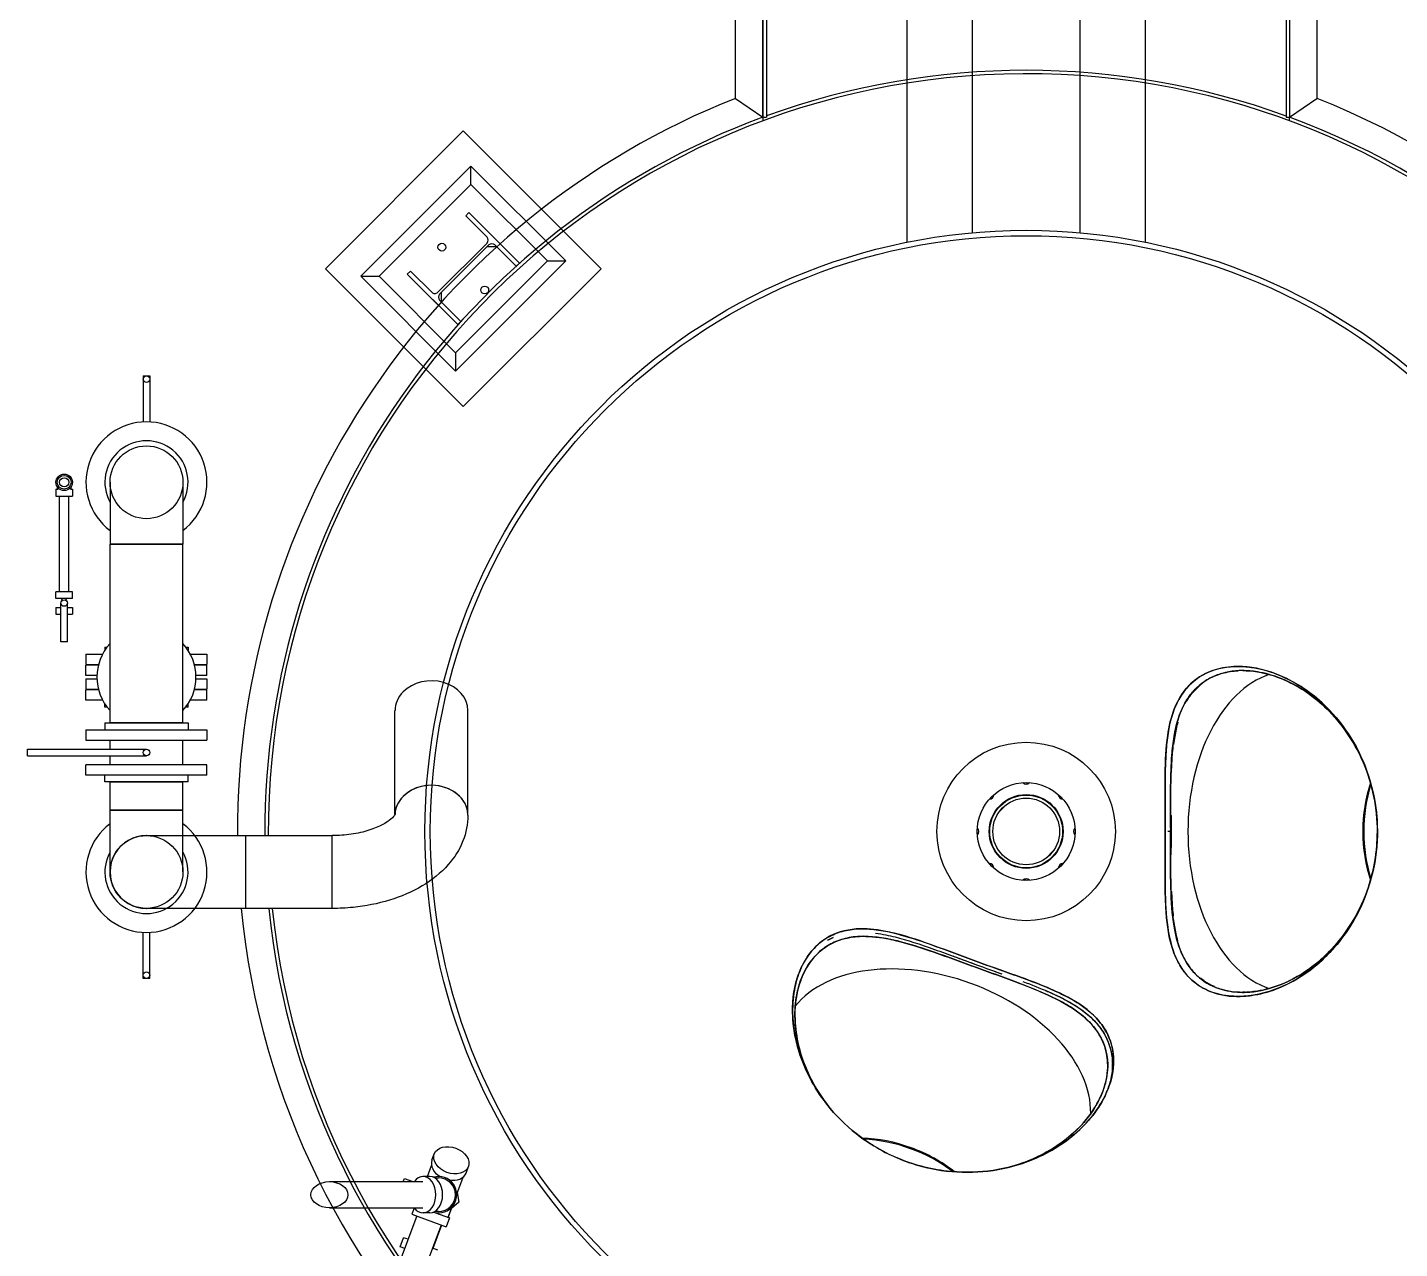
# Model space of a CAD drawing. Header units: metres. Extents: x 0 to 63075, y 0 to 44550.
# Drawn here: x 60052.5 to 60528.3, y 37417.7 to 37841.2 of the extents above; entities that cross this region are included whole.
import ezdxf

# ---------------------------------------------------------------- set-up
doc = ezdxf.new("R2010")
doc.units = ezdxf.units.M
doc.header["$LTSCALE"] = 75
for name, color, linetype in [('GSB', 7, 'Continuous'), ('ML6', 1, 'Continuous'), ('SL1', 8, 'Continuous')]:
    doc.layers.add(name, color=color, linetype=linetype)

# ---------------------------------------------------------------- blocks, each defined once
blk = doc.blocks.new('A$C6bae614f')
at = {"layer": 'SL1'}
for p, q in [((415698.3, 26646.1), (415698.3, 27784.4)), ((417041.4, 27784.4), (417041.3, 26646)), ((415761.8, 26602.4), (415761.8, 27720.9)), ((415761.8, 27712.9), (415761.8, 26602.4)), ((415769.8, 27720.9), (415769.8, 26602.4)), ((416969.8, 27720.8), (416969.8, 26602.3)), ((416977.9, 27720.9), (416977.8, 26602.4)), ((416977.8, 27712.8), (416977.8, 26602.4)), ((416644.8, 27061.4), (416644.8, 26313.7)), ((416094.8, 26313.7), (416094.8, 27036.8)), ((416244.8, 26914.9), (416244.8, 26335.6)), ((416494.8, 26335.6), (416494.8, 26914.9)), ((415698.3, 26646.1), (415761.8, 26602.4)), ((416977.8, 26602.4), (417041.3, 26646)), ((415761.8, 26602.4), (415761.8, 26593.9)), ((415761.8, 26602.4), (415769.8, 26602.4)), ((416969.8, 26602.3), (416977.8, 26602.4)), ((416977.8, 26593.8), (416977.8, 26602.4)), ((415070.1, 26570.8), (414751.9, 26252.6)), ((415388.3, 26252.6), (415070.1, 26570.8)), ((415087.8, 26489.7), (414833.2, 26235.1)), ((415087.8, 26447.2), (415087.8, 26489.7)), ((415307, 26270.5), (415087.8, 26489.7)), ((415087.8, 26447.2), (414875.6, 26235.1)), ((415264.5, 26270.5), (415087.8, 26447.2)), ((415075.6, 26375), (415082.8, 26382.2)), ((415075.6, 26375), (415082.8, 26382.2)), ((415124.8, 26325.8), (415075.6, 26375)), ((415124.8, 26325.8), (415075.6, 26375)), ((415082.8, 26382.2), (415199.5, 26265.5)), ((415082.8, 26382.2), (415154.9, 26310.1)), ((415011, 26198.1), (415124.8, 26311.9)), ((415011, 26198.1), (415124.8, 26311.9)), ((415129.2, 26307.5), (415015.4, 26193.7)), ((415129.2, 26307.5), (415015.4, 26193.7)), ((415125.5, 26303.8), (415019, 26197.4)), ((415125.5, 26303.8), (415146.7, 26303.8)), ((415192.3, 26258.3), (415143.1, 26307.5)), ((415147.3, 26303.3), (415143.1, 26307.5)), ((415146.7, 26303.8), (415147.3, 26303.3)), ((415052.4, 26058.3), (415264.5, 26270.5)), ((415052.4, 26015.9), (415307, 26270.5)), ((415264.5, 26270.5), (415307, 26270.5)), ((414751.9, 26252.6), (415070.1, 25934.4)), ((414833.2, 26235.1), (414875.6, 26235.1)), ((415052.4, 26015.9), (414833.2, 26235.1)), ((414875.6, 26235.1), (415052.4, 26058.3)), ((414940.7, 26240.1), (414947.9, 26247.3)), ((414940.7, 26240.1), (414947.9, 26247.3)), ((415057.4, 26123.4), (414940.7, 26240.1)), ((415012.8, 26168), (414940.7, 26240.1)), ((414947.9, 26247.3), (414997.1, 26198.1)), ((414947.9, 26247.3), (414997.1, 26198.1)), ((415070.1, 25934.4), (415388.3, 26252.6)), ((415199.5, 26265.5), (415192.3, 26258.3)), ((415015.4, 26179.8), (415064.6, 26130.6)), ((415015.4, 26179.8), (415019.6, 26175.6)), ((415019, 26197.4), (415019, 26176.1)), ((415019, 26176.1), (415019.6, 26175.6)), ((415064.6, 26130.6), (415057.4, 26123.4)), ((415052.4, 26058.3), (415052.4, 26015.9)), ((414331, 26005.2), (414346, 26005.2)), ((414331, 26005.2), (414331, 25898.8)), ((414346, 26005.2), (414346, 25898.8)), ((414254.4, 25759.3), (414254.4, 25616.3)), ((414422.6, 25759.3), (414422.6, 25616.3)), ((414129.4, 25743.4), (414134.2, 25743.4)), ((414129.4, 25743.4), (414129.4, 25727.5)), ((414129.4, 25727.5), (414167.5, 25727.5)), ((414132.6, 25748.8), (414132.6, 25743.4)), ((414137.8, 25506.5), (414137.8, 25727.5)), ((414159.2, 25506.5), (414159.2, 25727.5)), ((414162.8, 25743.4), (414167.5, 25743.4)), ((414164.4, 25743.4), (414164.4, 25748.8)), ((414167.5, 25743.4), (414167.5, 25727.5)), ((414254.3, 25203.5), (414254.4, 25616.3)), ((414422.6, 25616.3), (414254.3, 25616.3)), ((414254.3, 25616.3), (414422.6, 25616.3)), ((414422.6, 25616.3), (414254.3, 25616.3)), ((414254.3, 25616.3), (414254.3, 25616.3)), ((414254.4, 25616.3), (414422.6, 25616.3)), ((414254.4, 25616.3), (414254.4, 25616.3)), ((414254.4, 25616.3), (414422.6, 25616.3)), ((414422.6, 25616.3), (414422.6, 25616.3)), ((414422.6, 25203.4), (414422.6, 25616.3)), ((414422.6, 25616.3), (414422.6, 25616.3)), ((414167.5, 25506.5), (414129.4, 25506.5)), ((414129.4, 25490.7), (414129.4, 25506.5)), ((414167.5, 25490.7), (414167.5, 25506.5)), ((414254.3, 25530.3), (414254.3, 25530.3)), ((414254.3, 25530.3), (414254.3, 25530.3)), ((414254.3, 25530.3), (414254.3, 25530.3)), ((414254.3, 25530.3), (414254.3, 25530.3)), ((414422.6, 25530.3), (414422.6, 25530.3)), ((414422.6, 25530.3), (414422.6, 25530.3)), ((414422.6, 25530.3), (414422.6, 25530.3)), ((414422.6, 25530.3), (414422.6, 25530.3)), ((414167.5, 25490.7), (414129.4, 25490.7)), ((414141, 25390.5), (414141, 25480.5)), ((414144.6, 25486.9), (414142.3, 25490.7)), ((414152.4, 25486.9), (414154.7, 25490.7)), ((414156, 25390.5), (414156, 25480.5)), ((414129.4, 25470.4), (414141, 25470.4)), ((414129.4, 25470.4), (414129.4, 25454.5)), ((414129.4, 25454.5), (414141, 25454.5)), ((414156, 25470.4), (414167.5, 25470.4)), ((414156, 25454.5), (414167.5, 25454.5)), ((414167.5, 25470.4), (414167.5, 25454.5)), ((414156, 25390.5), (414141, 25390.5)), ((414242.4, 25378.5), (414247.5, 25378.5)), ((414242.4, 25378.5), (414242.4, 25371.3)), ((414429.4, 25378.5), (414434.5, 25378.5)), ((414434.5, 25378.5), (414434.5, 25371.3)), ((414198.8, 25362.7), (414237.4, 25362.7)), ((414198.8, 25362.7), (414198.8, 25338.8)), ((414439.5, 25362.7), (414478.2, 25362.7)), ((414478.2, 25362.7), (414478.2, 25338.8)), ((414198.8, 25338.8), (414228.1, 25338.8)), ((414227.6, 25337.2), (414198.8, 25337.2)), ((414198.8, 25313.4), (414198.8, 25337.2)), ((414448.9, 25338.8), (414478.2, 25338.8)), ((414478.2, 25337.2), (414449.3, 25337.2)), ((414478.2, 25313.4), (414478.2, 25337.2)), ((416864.1, 25333.9), (416859, 25333.9)), ((416861.5, 25333.9), (416861.1, 25333.9)), ((416866, 25333.9), (416866.3, 25333.9)), ((416869.8, 25324.4), (416869.8, 25324.4)), ((416873.3, 25324.3), (416871.1, 25324.3)), ((414224.3, 25313.4), (414198.8, 25313.4)), ((414198.8, 25305.2), (414224.3, 25305.2)), ((414198.8, 25305.2), (414198.8, 25281.4)), ((414478.2, 25313.4), (414452.7, 25313.4)), ((414452.7, 25305.2), (414478.2, 25305.2)), ((414478.2, 25305.2), (414478.2, 25281.3)), ((414198.8, 25281.4), (414227.6, 25281.4)), ((414228.1, 25279.8), (414198.8, 25279.8)), ((414198.8, 25255.9), (414198.8, 25279.8)), ((414237.4, 25255.9), (414198.8, 25255.9)), ((414478.2, 25255.9), (414439.5, 25255.9)), ((414478.2, 25279.7), (414448.9, 25279.7)), ((414449.3, 25281.3), (414478.2, 25281.3)), ((414478.2, 25255.9), (414478.2, 25279.7)), ((414242.4, 25240.1), (414242.4, 25247.3)), ((414247.5, 25240.1), (414242.4, 25240.1)), ((414434.5, 25240.1), (414429.4, 25240.1)), ((414434.5, 25240.1), (414434.5, 25247.3)), ((414912.3, 24992), (414912.3, 25231.9)), ((415080.6, 24990.6), (415080.6, 25231.9)), ((414242.4, 25203.4), (414434.5, 25203.4)), ((414242.4, 25203.4), (414242.4, 25187.6)), ((414422.6, 25203.4), (414254.3, 25203.5)), ((414254.3, 25203.4), (414254.3, 25203.5)), ((414254.3, 25203.4), (414422.6, 25203.4)), ((414422.6, 25203.4), (414422.6, 25203.4)), ((414434.5, 25203.4), (414434.5, 25187.6)), ((414198.8, 25187.6), (414478.2, 25187.6)), ((414198.8, 25187.6), (414198.8, 25163.8)), ((414198.8, 25163.8), (414478.2, 25163.8)), ((414254.3, 25142.9), (414254.3, 25163.8)), ((414422.6, 25107.1), (414422.6, 25163.8)), ((414478.2, 25187.6), (414478.2, 25163.8)), ((414063.6, 25127.9), (414063.6, 25142.9)), ((414063.6, 25142.9), (414338.5, 25142.9)), ((414063.6, 25127.9), (414338.5, 25127.9)), ((414254.3, 25107.1), (414254.3, 25127.9)), ((414478.2, 25107.1), (414198.8, 25107.1)), ((414198.8, 25083.2), (414198.8, 25107.1)), ((414478.2, 25083.2), (414478.2, 25107.1)), ((414478.2, 25083.2), (414198.8, 25083.2)), ((414242.4, 25067.4), (414242.4, 25083.2)), ((414434.5, 25067.4), (414242.4, 25067.4)), ((414254.3, 25002.3), (414254.3, 25067.4)), ((414422.6, 25067.4), (414254.3, 25067.4)), ((414254.3, 25067.4), (414422.6, 25067.4)), ((414254.3, 25067.4), (414254.3, 25067.4)), ((414422.6, 25002.3), (414422.6, 25067.4)), ((414422.6, 25067.4), (414422.6, 25067.4)), ((414434.5, 25067.4), (414434.5, 25083.2)), ((416371, 25062.5), (416374.2, 25065.8)), ((416340.9, 25031.9), (416342.8, 25033.9)), ((414254.3, 25002.3), (414254.3, 25002.3)), ((414422.6, 25002.3), (414254.3, 25002.3)), ((414254.3, 24859.3), (414254.3, 25002.3)), ((414254.3, 25002.3), (414422.6, 25002.3)), ((414422.6, 25002.3), (414254.3, 25002.3)), ((414254.3, 25002.3), (414422.6, 25002.3)), ((414254.3, 25002.3), (414422.6, 25002.3)), ((414254.3, 25002.3), (414254.3, 25002.3)), ((414422.6, 25002.3), (414422.6, 25002.3)), ((414422.6, 24859.3), (414422.6, 25002.3)), ((414422.6, 25002.3), (414422.6, 25002.3)), ((416306.7, 24997.2), (416324.4, 25015.2)), ((416288.4, 24978.5), (416290.2, 24980.4)), ((414338.5, 24943.4), (414767.5, 24943.4)), ((414567.5, 24943.4), (414567.5, 24775.1)), ((414767.5, 24775.1), (414767.5, 24943.4)), ((416256.9, 24946.6), (416259.6, 24949.3)), ((416482.6, 24959.2), (416479.9, 24956.4)), ((416703.1, 24952.8), (416697, 24952.8)), ((416703.1, 24952.8), (416703.1, 24956.2)), ((416703.1, 24952.8), (416703.1, 24949.4)), ((417180.9, 24952.8), (417180.7, 24952.8)), ((416432.8, 24908.6), (416415.1, 24890.6)), ((416451.2, 24927.2), (416449.3, 24925.3)), ((416398.6, 24873.8), (416396.7, 24871.9)), ((416368.5, 24843.2), (416365.3, 24840)), ((414767.5, 24775.1), (414338.5, 24775.1)), ((414331, 24613.4), (414331, 24719.8)), ((414346, 24613.4), (414346, 24719.8)), ((415911.8, 24701.8), (415911.4, 24701.6)), ((416244.7, 24648.9), (416244.7, 24648.8)), ((414346, 24613.4), (414331, 24613.4)), ((415849.2, 24608.8), (415847.1, 24603)), ((416865.1, 24571.9), (416859.1, 24571.9)), ((416875.8, 24581.4), (416869.8, 24581.4)), ((416873.3, 24581.4), (416871.1, 24581.4)), ((416494.7, 24543.1), (416494.7, 24543.1)), ((416547.3, 24354.7), (416547.3, 24354.7)), ((416560.5, 24362.8), (416560.5, 24362.8)), ((414997.6, 24193.4), (415003.1, 24208.1)), ((414987.1, 24155.9), (414996.7, 24181.6)), ((415076.4, 24164), (415081.9, 24178.8)), ((414760.9, 24144.1), (414977, 24144.1)), ((414931.3, 24144.1), (414934, 24151.3)), ((414934, 24151.3), (414953.3, 24144.1)), ((414992.7, 24155.9), (414977, 24155.9)), ((415004.1, 24152.8), (415012.9, 24152.8)), ((415054.9, 24115.4), (415069.5, 24154.5)), ((415056.2, 24118.8), (415060, 24096.4)), ((414760.9, 24083.7), (414977, 24083.7)), ((414956.7, 24083.2), (414951.4, 24069)), ((415043.8, 24085.3), (415035, 24061.7)), ((415035.3, 24061.8), (415042.7, 24082)), ((415060, 24096.4), (415042.5, 24081.9)), ((414962.5, 24064.9), (414919.6, 23949.6)), ((414951.4, 24069), (415030.2, 24039.7)), ((414951.8, 24068.9), (414951.7, 24068.6)), ((414951.7, 24068.6), (414962.5, 24064.7)), ((414992.7, 24071.9), (414977, 24071.9)), ((415012.9, 24075), (415004, 24075)), ((415006, 24072.4), (415037.9, 24060.6)), ((415037.9, 24060.6), (415030.2, 24039.7)), ((415038.3, 24060.7), (415030.7, 24039.8)), ((415035.1, 24061.9), (415038.3, 24060.7)), ((415019.1, 24043.9), (414976.2, 23928.6)), ((415019.5, 24043.7), (414999.9, 23989.9)), ((415030.3, 24040), (415030.7, 24039.8)), ((414924.4, 23993.8), (414932, 24014.6)), ((414934.7, 23990), (414924.4, 23993.8)), ((414942.4, 24010.9), (414932, 24014.6)), ((415011, 23985.9), (414999.1, 23990.2))]:
    blk.add_line(p, q, dxfattribs=at)
for centre, radius in [((416369.8, 24952.9), 1388.4), ((416369.8, 24952.9), 1376), ((415020.6, 26302.3), 9), ((415119.6, 26203.3), 9), ((414338.5, 25997.7), 7.5), ((414338.5, 25759.3), 84.1), ((414338.5, 25759.3), 84.1), ((414148.5, 25759.3), 19), ((414148.5, 25759.3), 15.9), ((414148.5, 25759.3), 10.7), ((414148.5, 25480.5), 7.5), ((416369.8, 24952.9), 206.1), ((414338.5, 25135.4), 7.5), ((416369.8, 24952.9), 113), ((416369.8, 24952.9), 85.3), ((416369.8, 24952.9), 84.1), ((416369.8, 24952.9), 77), ((414338.5, 24859.3), 84.1), ((414338.5, 24859.3), 84.1), ((414338.5, 24620.9), 7.5)]:
    blk.add_circle(centre, radius, dxfattribs=at)
for centre, radius, start, end in [((416369.8, 24952.9), 1758, 70.0422, 109.954), ((416369.8, 24952.9), 1750, 185.8289, 180.3095), ((416369.8, 24952.9), 1821.5, 111.6314, 180.2973), ((416369.8, 24952.9), 1821.5, 185.5993, 68.3648), ((416369.8, 24952.9), 1758, 110.2305, 180.3081), ((416369.8, 24952.9), 1758, 185.8023, 69.7657), ((415117.9, 26318.8), 9.8, 314.9982, 44.9982), ((415117.9, 26318.8), 9.8, 314.9981, 44.9981), ((415136.1, 26300.6), 9.8, 44.9982, 134.9982), ((415136.1, 26300.6), 9.8, 44.9981, 134.9981), ((415004, 26205), 9.8, 224.9982, 314.9982), ((415004, 26205), 9.8, 224.9981, 314.9981), ((415022.3, 26186.8), 9.8, 134.9982, 224.9982), ((415022.3, 26186.8), 9.8, 134.9981, 224.9981), ((414338.5, 25759.3), 139.7, 307.031, 232.9653), ((414338.5, 25759.3), 96, 331.1725, 208.8238), ((414338.5, 25309.3), 114.3, 137.3993, 222.5969), ((414338.5, 25309.3), 114.3, 317.3993, 42.5969), ((416865.9, 25135.5), 198.3, 91.7807, 92.9759), ((416845.3, 25199.8), 117, 129.1358, 130.5179), ((416840.9, 25212.3), 104.7, 130.8336, 131.6088), ((416369.8, 25073.5), 11.1, 225.5055, 314.4908), ((416284.4, 25038.2), 11.1, 270.5055, 359.4908), ((416455.1, 25038.2), 11.1, 180.5055, 269.4908), ((414338.5, 24859.3), 139.7, 127.031, 52.9653), ((414338.5, 24859.3), 84.1, 89.9981, 269.9981), ((414338.5, 24859.3), 84.1, 89.5564, 270.4398), ((416249.1, 24952.9), 11.1, 315.5055, 44.4907), ((416490.4, 24952.9), 11.1, 135.5055, 224.4908), ((414338.5, 24859.3), 96, 151.1725, 28.8238), ((416284.4, 24867.6), 11.1, 0.5055, 89.4908), ((416455.1, 24867.6), 11.1, 90.5055, 179.4908), ((416369.8, 24832.2), 11.1, 45.5055, 134.4908), ((415975.3, 24589.5), 129, 113.4312, 119.5111), ((416865.9, 24762.8), 191, 267.7882, 268.6339), ((416870.9, 24768.8), 187.5, 266.3702, 270.6681), ((415012.9, 24113.9), 42, 253.6386, 106.3576), ((415012.9, 24113.9), 38.9, 269.9981, 89.9981)]:
    blk.add_arc(centre, radius, start, end, dxfattribs=at)
for centre, major_axis, ratio, start_param, end_param in [((416982.1, 24952.8), (0, 371.5), 0.642788, 0.217034, 1.570796), ((414996.5, 25231.9), (-84.1, 0), 0.819152, 3.141593, 5.604734), ((414996.5, 25231.9), (-84.1, 0), 0.819152, 5.604734, 6.283185), ((414996.5, 24990.6), (-84.1, 0), 0.819152, 3.141593, 5.604734), ((417306.6, 24952.8), (0, 244.5), 0.642788, 1.109387, 2.032261), ((417304.5, 24952.8), (0, -244.9), 0.642788, 4.233922, 4.712389), ((414996.5, 24990.6), (84.1, 0), 0.819152, 0, 3.120753), ((414996.5, 24990.6), (-84.1, 0), 0.819152, 5.604734, 6.262345), ((416941.9, 24952.8), (0, -371.5), 0.642788, 4.613525, 4.703418), ((416941.9, 24952.8), (0, 371.5), 0.642788, 1.570919, 1.669661), ((416982.1, 24952.8), (0, -371.5), 0.642788, 4.712389, 6.066213), ((417304.5, 24952.8), (0, -244.9), 0.642788, 4.712389, 5.190911), ((416941.9, 24952.8), (0, 371.5), 0.642788, 1.67084, 1.671406), ((416160.3, 24377.5), (-349.1, 127.1), 0.642788, 4.712389, 6.068473), ((416160.3, 24377.5), (349.1, -127.1), 0.642788, 0.214712, 1.570796), ((416050, 24074.5), (-230.1, 83.8), 0.642788, 4.712389, 5.193048), ((416049.3, 24072.5), (229.8, -83.6), 0.642788, 1.107231, 2.034281), ((416050, 24074.5), (-230.1, 83.8), 0.642788, 4.231649, 4.712389), ((415037, 24178.7), (-39.4, 14.7), 0.707107, 0, 1.299523), ((414977, 24113.9), (0, 42), 0.707107, 2.371035, 7.053743), ((414992.7, 24113.9), (0, 42), 0.707107, 3.141593, 6.283185), ((415037, 24178.7), (39.4, -14.7), 0.707107, 4.983662, 6.283185)]:
    blk.add_ellipse(centre, major_axis=major_axis, ratio=ratio, start_param=start_param, end_param=end_param, dxfattribs=at)
for centre, major_axis in [((415042.5, 24193.4), (39.4, -14.7)), ((414760.9, 24113.9), (42.7, 0))]:
    blk.add_ellipse(centre, major_axis=major_axis, ratio=0.707107, dxfattribs=at)
for points, knots in [([(416859, 25333.9), (416885.8, 25334.3), (416917.2, 25328.4), (416948, 25316.4), (416967.5, 25308.8), (416986.9, 25298.8), (417004.5, 25287.5), (417010.4, 25283.7), (417016.2, 25279.8), (417021.8, 25275.7), (417055.8, 25250.9), (417087.6, 25217.9), (417113.3, 25179), (417130.5, 25153.1), (417144.9, 25124.5), (417155.9, 25094.4), (417166.9, 25064.2), (417174.3, 25032.5), (417178, 25000.8), (417179.9, 24985), (417180.9, 24969.1), (417180.9, 24953.1), (417180.9, 24913.2), (417175, 24872.8), (417163.5, 24834.2), (417154.3, 24803.4), (417141.4, 24773.9), (417125.7, 24746.7), (417109.9, 24719.6), (417091.2, 24694.8), (417070.7, 24673.2), (417055.3, 24657.1), (417038.9, 24642.8), (417022.1, 24630.4), (416999.8, 24613.9), (416974.1, 24599.5), (416948, 24589.4), (416928.5, 24581.9), (416908.8, 24576.8), (416890.3, 24574.2), (416884.2, 24573.3), (416878.1, 24572.7), (416872.2, 24572.3), (416850.1, 24570.7), (416826.9, 24573), (416806.1, 24579.4), (416790.6, 24584.3), (416776.3, 24591.5), (416764.2, 24600.2), (416760.1, 24603.1), (416756.3, 24606.2), (416752.7, 24609.4), (416735.3, 24624.5), (416721.4, 24645.6), (416711.8, 24670.6), (416704.6, 24689.3), (416699.8, 24710.1), (416696.7, 24731.6), (416695.6, 24738.7), (416694.8, 24745.9), (416694.1, 24753.1), (416691.3, 24780.7), (416690.7, 24813.2), (416690.6, 24847.7), (416690.6, 24864.9), (416690.7, 24882.6), (416690.8, 24900.4), (416690.9, 24918.1), (416690.9, 24935.8), (416691, 24952.9), (416691.1, 24987.2), (416690.5, 25023.6), (416690.5, 25058.1), (416690.6, 25083.9), (416691, 25108.6), (416692.4, 25131), (416692.9, 25138.5), (416693.4, 25145.7), (416694, 25152.7), (416696.7, 25181.6), (416702.1, 25210.3), (416711.8, 25235.2), (416716.6, 25247.6), (416722.5, 25259.1), (416729.4, 25269.4), (416736.3, 25279.7), (416744.2, 25288.7), (416752.6, 25296.5), (416766.8, 25309.4), (416785.3, 25320), (416806.1, 25326.4), (416821.7, 25331.2), (416838.7, 25333.6), (416855.5, 25333.9), (416856.7, 25333.9), (416857.9, 25333.9), (416859, 25333.9)], [0, 0, 0, 0, 0.04813, 0.04813, 0.04813, 0.078563, 0.078563, 0.078563, 0.088708, 0.088708, 0.088708, 0.149715, 0.149715, 0.149715, 0.190386, 0.190386, 0.190386, 0.231057, 0.231057, 0.231057, 0.251393, 0.251393, 0.251393, 0.302231, 0.302231, 0.302231, 0.342901, 0.342901, 0.342901, 0.383572, 0.383572, 0.383572, 0.414075, 0.414075, 0.414075, 0.454652, 0.454652, 0.454652, 0.485085, 0.485085, 0.485085, 0.49523, 0.49523, 0.49523, 0.533533, 0.533533, 0.533533, 0.562261, 0.562261, 0.562261, 0.571837, 0.571837, 0.571837, 0.617682, 0.617682, 0.617682, 0.652067, 0.652067, 0.652067, 0.663528, 0.663528, 0.663528, 0.707458, 0.707458, 0.707458, 0.729423, 0.729423, 0.729423, 0.751388, 0.751388, 0.751388, 0.79532, 0.79532, 0.79532, 0.828268, 0.828268, 0.828268, 0.839251, 0.839251, 0.839251, 0.885098, 0.885098, 0.885098, 0.908022, 0.908022, 0.908022, 0.930945, 0.930945, 0.930945, 0.969248, 0.969248, 0.969248, 0.997976, 0.997976, 0.997976, 1, 1, 1, 1]), ([(416859, 25333.9), (416835.3, 25334.2), (416811.4, 25329.7), (416790.9, 25320.8), (416776.3, 25314.5), (416763.4, 25306), (416752.6, 25296.5), (416735.3, 25281.3), (416721.3, 25260.1), (416711.7, 25235.2), (416704.5, 25216.5), (416699.7, 25195.7), (416696.7, 25174.2), (416695.6, 25167.1), (416694.8, 25159.9), (416694.1, 25152.7), (416691.3, 25125.1), (416690.7, 25092.6), (416690.6, 25058.1), (416690.6, 25040.8), (416690.7, 25023.1), (416690.8, 25005.4), (416690.9, 24987.7), (416690.9, 24970), (416691, 24952.9), (416691.1, 24918.6), (416690.5, 24882.1), (416690.6, 24847.7), (416690.6, 24821.9), (416691.1, 24797.1), (416692.4, 24774.7), (416692.9, 24767.3), (416693.4, 24760.1), (416694.1, 24753.1), (416696.7, 24724.1), (416702.1, 24695.5), (416711.8, 24670.6), (416716.6, 24658.2), (416722.5, 24646.6), (416729.4, 24636.4), (416736.3, 24626.1), (416744.2, 24617.1), (416752.7, 24609.3), (416766.8, 24596.4), (416785.3, 24585.8), (416806.2, 24579.4), (416821.8, 24574.6), (416838.7, 24572.2), (416855.5, 24571.9), (416861.1, 24571.8), (416866.7, 24572), (416872.3, 24572.2), (416901.6, 24573.6), (416935.4, 24582.6), (416967.5, 24597.7), (416986.7, 24606.8), (417005.3, 24618.2), (417022.1, 24630.4), (417055.8, 24654.9), (417087.6, 24687.9), (417113.4, 24726.8), (417130.5, 24752.7), (417145, 24781.3), (417155.9, 24811.4), (417166.9, 24841.6), (417174.3, 24873.3), (417178, 24905), (417179.9, 24920.8), (417180.9, 24936.7), (417180.9, 24952.7), (417180.9, 24992.6), (417175, 25033.1), (417163.5, 25071.6), (417154.2, 25102.4), (417141.4, 25131.9), (417125.7, 25159.1), (417109.9, 25186.2), (417091.2, 25211), (417070.6, 25232.6), (417055.2, 25248.7), (417038.8, 25263), (417022.1, 25275.4), (416999.8, 25291.9), (416974, 25306.3), (416948, 25316.4), (416928.5, 25323.9), (416908.8, 25329), (416890.3, 25331.6), (416884.1, 25332.5), (416878.1, 25333.1), (416872.2, 25333.5), (416867.9, 25333.8), (416863.5, 25333.9), (416859, 25333.9)], [-2499.064893, -2499.064893, -2499.064893, -2499.064893, -2404.793792, -2404.793792, -2404.793792, -2337.639531, -2337.639531, -2337.639531, -2230.465877, -2230.465877, -2230.465877, -2150.085635, -2150.085635, -2150.085635, -2123.292222, -2123.292222, -2123.292222, -2020.596513, -2020.596513, -2020.596513, -1969.248658, -1969.248658, -1969.248658, -1917.900804, -1917.900804, -1917.900804, -1815.208159, -1815.208159, -1815.208159, -1738.188676, -1738.188676, -1738.188676, -1712.515515, -1712.515515, -1712.515515, -1605.344281, -1605.344281, -1605.344281, -1551.758664, -1551.758664, -1551.758664, -1498.173048, -1498.173048, -1498.173048, -1408.633381, -1408.633381, -1408.633381, -1341.47863, -1341.47863, -1341.47863, -1319.093714, -1319.093714, -1319.093714, -1200.524579, -1200.524579, -1200.524579, -1129.383099, -1129.383099, -1129.383099, -986.773392, -986.773392, -986.773392, -891.700254, -891.700254, -891.700254, -796.627116, -796.627116, -796.627116, -749.090547, -749.090547, -749.090547, -630.24748, -630.24748, -630.24748, -535.173026, -535.173026, -535.173026, -440.098572, -440.098572, -440.098572, -368.792731, -368.792731, -368.792731, -273.935379, -273.935379, -273.935379, -202.792365, -202.792365, -202.792365, -179.078028, -179.078028, -179.078028, -161.425362, -161.425362, -161.425362, -161.425362]), ([(416703.1, 24960.4), (416703.2, 24992.1), (416702.9, 25025.4), (416703.3, 25057), (416703.7, 25082.6), (416704.5, 25107.1), (416706.3, 25129.3), (416706.9, 25136.7), (416707.6, 25143.8), (416708.3, 25150.7), (416711.5, 25179.2), (416717.6, 25207.2), (416727.8, 25231.4), (416732.9, 25243.5), (416739, 25254.7), (416746.1, 25264.6), (416753.2, 25274.5), (416761.2, 25283.2), (416769.8, 25290.5), (416783.9, 25302.6), (416802, 25312.4), (416822.3, 25318.1), (416834.1, 25321.4), (416846.7, 25323.4), (416859.3, 25324.1)], [-2681.774328, -2681.774328, -2681.774328, -2681.774328, -2587.626366, -2587.626366, -2587.626366, -2511.377754, -2511.377754, -2511.377754, -2485.961551, -2485.961551, -2485.961551, -2380.49889, -2380.49889, -2380.49889, -2327.76756, -2327.76756, -2327.76756, -2275.03623, -2275.03623, -2275.03623, -2188.380043, -2188.380043, -2188.380043, -2137.775077, -2137.775077, -2137.775077, -2137.775077]), ([(417180.7, 24952.8), (417181.2, 25006.5), (417169.7, 25061.5), (417148.6, 25111.2), (417139.6, 25132.5), (417128.8, 25152.8), (417116.5, 25171.7), (417100.2, 25196.8), (417081.2, 25219.5), (417060.9, 25238.9), (417050.7, 25248.6), (417040.2, 25257.5), (417029.5, 25265.7), (417008.3, 25281.8), (416983.7, 25296), (416958.8, 25306), (416940.2, 25313.5), (416921.3, 25318.7), (416903.6, 25321.6), (416897.7, 25322.5), (416891.9, 25323.2), (416886.2, 25323.7), (416864.9, 25325.6), (416842.6, 25323.8), (416822.3, 25318), (416812.2, 25315.2), (416802.6, 25311.3), (416793.8, 25306.6), (416784.9, 25301.9), (416776.9, 25296.4), (416769.7, 25290.5), (416752.2, 25276.1), (416737.9, 25255.7), (416727.7, 25231.5), (416720.1, 25213.3), (416714.9, 25192.9), (416711.4, 25171.9), (416710.2, 25164.8), (416709.2, 25157.8), (416708.3, 25150.7), (416705, 25123.4), (416703.8, 25091.2), (416703.4, 25057), (416703.2, 25040), (416703.1, 25022.4), (416703.1, 25004.9), (416703.1, 24987.3), (416703.1, 24969.8), (416703.1, 24952.8), (416703.1, 24952.8), (416703.1, 24952.8), (416703.1, 24952.8)], [1551.69991, 1551.69991, 1551.69991, 1551.69991, 1712.369077, 1712.369077, 1712.369077, 1781.199663, 1781.199663, 1781.199663, 1872.973778, 1872.973778, 1872.973778, 1918.860835, 1918.860835, 1918.860835, 2010.292345, 2010.292345, 2010.292345, 2078.865977, 2078.865977, 2078.865977, 2101.723855, 2101.723855, 2101.723855, 2188.380043, 2188.380043, 2188.380043, 2231.708136, 2231.708136, 2231.708136, 2275.03623, 2275.03623, 2275.03623, 2380.49889, 2380.49889, 2380.49889, 2459.595886, 2459.595886, 2459.595886, 2485.961551, 2485.961551, 2485.961551, 2587.626366, 2587.626366, 2587.626366, 2638.458773, 2638.458773, 2638.458773, 2689.291181, 2689.291181, 2689.291181, 2689.317683, 2689.317683, 2689.317683, 2689.317683]), ([(416869.8, 25324.4), (416875.3, 25324.4), (416880.8, 25324.1), (416886.3, 25323.7), (416908.7, 25322.1), (416934, 25316.1), (416958.9, 25306), (416977.5, 25298.4), (416995.9, 25288.5), (417013, 25277.3), (417018.7, 25273.5), (417024.2, 25269.6), (417029.5, 25265.6), (417061.7, 25241.6), (417092, 25209.5), (417116.5, 25171.7), (417132.9, 25146.5), (417146.6, 25118.8), (417157.1, 25089.6), (417164.9, 25067.7), (417170.9, 25045), (417174.8, 25022), (417178.8, 24999.1), (417180.7, 24975.8), (417180.7, 24952.9), (417180.7, 24952.8), (417180.7, 24952.8), (417180.7, 24952.8)], [-2123.820376, -2123.820376, -2123.820376, -2123.820376, -2101.723855, -2101.723855, -2101.723855, -2010.292345, -2010.292345, -2010.292345, -1941.718712, -1941.718712, -1941.718712, -1918.860835, -1918.860835, -1918.860835, -1781.199663, -1781.199663, -1781.199663, -1689.425548, -1689.425548, -1689.425548, -1620.594962, -1620.594962, -1620.594962, -1551.764376, -1551.764376, -1551.764376, -1551.69991, -1551.69991, -1551.69991, -1551.69991]), ([(416740.5, 25254), (416742.8, 25257.7), (416745.1, 25261.3), (416747.6, 25264.8), (416754.7, 25274.7), (416762.8, 25283.3), (416771.4, 25290.6)], [2203.470164, 2203.470164, 2203.470164, 2203.470164, 2221.864921, 2221.864921, 2221.864921, 2274.618953, 2274.618953, 2274.618953, 2274.618953]), ([(416720.2, 25205.5), (416717.1, 25194.7), (416714.7, 25183.5), (416712.7, 25172), (416711.7, 25166), (416710.8, 25160), (416710.1, 25153.9)], [-2132.982686, -2132.982686, -2132.982686, -2132.982686, -2089.97984, -2089.97984, -2089.97984, -2067.367665, -2067.367665, -2067.367665, -2067.367665]), ([(416705.4, 25091.2), (416705.9, 25104.5), (416706.6, 25117.3), (416707.6, 25129.5), (416708.1, 25135.9), (416708.7, 25142.1), (416709.4, 25148.1)], [1996.494461, 1996.494461, 1996.494461, 1996.494461, 2038.167826, 2038.167826, 2038.167826, 2060.257, 2060.257, 2060.257, 2060.257]), ([(414912.6, 24992.6), (414912.6, 24992.6), (414912.5, 24992.2), (414912.1, 24991.5), (414911.1, 24989.8), (414908.3, 24985.9), (414902.6, 24981.1), (414897.9, 24977.1), (414891.3, 24972.6), (414883.1, 24968.3), (414874.5, 24963.8), (414864.1, 24959.4), (414852.3, 24955.7), (414839.9, 24951.8), (414825.9, 24948.6), (414811.2, 24946.5), (414797.1, 24944.5), (414782.3, 24943.4), (414767.5, 24943.4)], [4.907183, 4.907183, 4.907183, 4.907183, 5.026548, 5.026548, 5.026548, 5.30981, 5.30981, 5.30981, 5.540956, 5.540956, 5.540956, 5.781658, 5.781658, 5.781658, 6.037286, 6.037286, 6.037286, 6.283185, 6.283185, 6.283185, 6.283185]), ([(415080.6, 24990.6), (415080.6, 24970.1), (415076.5, 24949.7), (415069.2, 24931), (415061.2, 24910.6), (415049.4, 24892.3), (415035.5, 24876.4), (415018.2, 24856.6), (414997.6, 24840.4), (414975.1, 24827), (414951.8, 24813.2), (414926.3, 24802.3), (414899.5, 24794.1), (414872.6, 24786), (414844.4, 24780.5), (414815.6, 24777.6), (414799.7, 24775.9), (414783.6, 24775.1), (414767.5, 24775.1)], [4.712389, 4.712389, 4.712389, 4.712389, 4.933801, 4.933801, 4.933801, 5.176985, 5.176985, 5.176985, 5.480542, 5.480542, 5.480542, 5.794701, 5.794701, 5.794701, 6.10886, 6.10886, 6.10886, 6.283185, 6.283185, 6.283185, 6.283185]), ([(416704.3, 24899.1), (416704.3, 24917.2), (416704.3, 24935.3), (416704.4, 24952.9), (416704.4, 24965.1), (416704.4, 24977.6), (416704.3, 24990.2)], [1807.590349, 1807.590349, 1807.590349, 1807.590349, 1860.122839, 1860.122839, 1860.122839, 1896.697834, 1896.697834, 1896.697834, 1896.697834]), ([(416704.3, 24990), (416704.3, 24977.4), (416704.3, 24965), (416704.4, 24952.8), (416704.4, 24940.6), (416704.4, 24928.1), (416704.3, 24915.5)], [-1896.532595, -1896.532595, -1896.532595, -1896.532595, -1860.122839, -1860.122839, -1860.122839, -1823.547859, -1823.547859, -1823.547859, -1823.547859]), ([(416703.1, 24945.2), (416703.2, 24913.5), (416702.9, 24880.2), (416703.3, 24848.6), (416703.7, 24823), (416704.5, 24798.5), (416706.3, 24776.4), (416706.9, 24769), (416707.6, 24761.9), (416708.3, 24755), (416711.6, 24726.5), (416717.6, 24698.5), (416727.8, 24674.3), (416732.9, 24662.1), (416739, 24651), (416746.1, 24641.1), (416753.2, 24631.2), (416761.2, 24622.5), (416769.8, 24615.2), (416783.9, 24603.1), (416802, 24593.3), (416822.3, 24587.6), (416837.5, 24583.3), (416853.9, 24581.3), (416870.2, 24581.4), (416875.6, 24581.4), (416881, 24581.6), (416886.3, 24582), (416908.8, 24583.6), (416934, 24589.6), (416958.9, 24599.7), (416977.5, 24607.3), (416996, 24617.2), (417013, 24628.4), (417018.7, 24632.2), (417024.2, 24636.1), (417029.6, 24640.1), (417061.8, 24664.1), (417092.1, 24696.2), (417116.6, 24734), (417132.9, 24759.2), (417146.6, 24787), (417157.1, 24816.1), (417164.9, 24838), (417170.9, 24860.7), (417174.8, 24883.7), (417178.8, 24906.6), (417180.7, 24929.9), (417180.7, 24952.8)], [421.813017, 421.813017, 421.813017, 421.813017, 515.91688, 515.91688, 515.91688, 592.163327, 592.163327, 592.163327, 617.578809, 617.578809, 617.578809, 723.039358, 723.039358, 723.039358, 775.769633, 775.769633, 775.769633, 828.499908, 828.499908, 828.499908, 915.156704, 915.156704, 915.156704, 980.149302, 980.149302, 980.149302, 1001.813501, 1001.813501, 1001.813501, 1093.243139, 1093.243139, 1093.243139, 1161.815368, 1161.815368, 1161.815368, 1184.672777, 1184.672777, 1184.672777, 1322.332127, 1322.332127, 1322.332127, 1414.105027, 1414.105027, 1414.105027, 1482.934701, 1482.934701, 1482.934701, 1551.69991, 1551.69991, 1551.69991, 1551.69991]), ([(417177.5, 24900.8), (417172.8, 24864.3), (417163, 24828.2), (417148.7, 24794.5), (417139.6, 24773.2), (417128.8, 24752.9), (417116.6, 24734.1), (417100.2, 24708.9), (417081.3, 24686.2), (417060.9, 24666.8), (417050.7, 24657.1), (417040.2, 24648.2), (417029.6, 24640.1), (417008.3, 24623.9), (416983.8, 24609.7), (416958.9, 24599.7), (416940.2, 24592.2), (416921.4, 24587), (416903.6, 24584.1), (416897.7, 24583.2), (416891.9, 24582.5), (416886.3, 24582), (416864.9, 24580.1), (416842.6, 24581.9), (416822.3, 24587.7), (416812.2, 24590.5), (416802.6, 24594.4), (416793.8, 24599.1), (416785, 24603.8), (416777, 24609.3), (416769.8, 24615.2), (416752.3, 24629.6), (416737.9, 24650), (416727.8, 24674.2), (416720.2, 24692.4), (416714.9, 24712.8), (416711.4, 24733.8), (416710.2, 24740.8), (416709.2, 24747.9), (416708.4, 24755), (416705.1, 24782.3), (416703.9, 24814.5), (416703.4, 24848.6), (416703.2, 24865.7), (416703.1, 24883.3), (416703.1, 24900.8), (416703.1, 24918.4), (416703.1, 24935.9), (416703.1, 24952.8)], [-1500.064333, -1500.064333, -1500.064333, -1500.064333, -1391.161802, -1391.161802, -1391.161802, -1322.332127, -1322.332127, -1322.332127, -1230.559227, -1230.559227, -1230.559227, -1184.672777, -1184.672777, -1184.672777, -1093.243139, -1093.243139, -1093.243139, -1024.670911, -1024.670911, -1024.670911, -1001.813501, -1001.813501, -1001.813501, -915.156704, -915.156704, -915.156704, -871.828306, -871.828306, -871.828306, -828.499908, -828.499908, -828.499908, -723.039358, -723.039358, -723.039358, -643.943946, -643.943946, -643.943946, -617.578809, -617.578809, -617.578809, -515.91688, -515.91688, -515.91688, -465.085915, -465.085915, -465.085915, -414.281453, -414.281453, -414.281453, -414.281453]), ([(416705.4, 24814.5), (416705.9, 24801.2), (416706.6, 24788.4), (416707.6, 24776.3), (416708.1, 24769.8), (416708.7, 24763.6), (416709.3, 24757.6)], [-1723.751216, -1723.751216, -1723.751216, -1723.751216, -1682.07785, -1682.07785, -1682.07785, -1659.988675, -1659.988675, -1659.988675, -1659.988675]), ([(416720.1, 24700.2), (416717.1, 24711), (416714.7, 24722.2), (416712.7, 24733.7), (416711.7, 24739.7), (416710.8, 24745.8), (416710, 24751.8)], [1587.262988, 1587.262988, 1587.262988, 1587.262988, 1630.265835, 1630.265835, 1630.265835, 1652.878011, 1652.878011, 1652.878011, 1652.878011]), ([(415844.4, 24623.4), (415834.9, 24598.4), (415829.7, 24566.9), (415830.4, 24533.8), (415830.9, 24512.9), (415833.7, 24491.3), (415838.3, 24470.8), (415839.8, 24464), (415841.5, 24457.3), (415843.4, 24450.6), (415855.1, 24410.1), (415875.2, 24369), (415903, 24331.5), (415921.5, 24306.5), (415943.4, 24283.1), (415968, 24262.5), (415992.5, 24242), (416019.8, 24224.1), (416048.3, 24209.8), (416062.6, 24202.6), (416077.2, 24196.3), (416092.1, 24190.8), (416129.6, 24177.1), (416169.7, 24168.8), (416209.8, 24166.5), (416241.9, 24164.6), (416274.1, 24166.5), (416305, 24172.1), (416335.9, 24177.6), (416365.6, 24186.7), (416392.9, 24198.6), (416413.3, 24207.6), (416432.4, 24218.1), (416449.8, 24229.6), (416472.9, 24244.9), (416495.2, 24264.2), (416513.6, 24285.2), (416527.3, 24301), (416538.8, 24317.8), (416547.6, 24334.2), (416550.6, 24339.7), (416553.2, 24345.2), (416555.6, 24350.6), (416564.7, 24370.9), (416570.5, 24393.4), (416571.5, 24415.1), (416572.3, 24431.4), (416570.4, 24447.3), (416566.3, 24461.7), (416565, 24466.5), (416563.4, 24471.1), (416561.6, 24475.6), (416553.3, 24497.1), (416538.2, 24517.4), (416518.1, 24535), (416503, 24548.2), (416485, 24559.8), (416465.9, 24570), (416459.6, 24573.4), (416453.1, 24576.7), (416446.6, 24579.8), (416421.6, 24591.8), (416391.3, 24603.6), (416358.9, 24615.4), (416342.7, 24621.3), (416326, 24627.3), (416309.3, 24633.3), (416292.7, 24639.2), (416276, 24645.2), (416259.9, 24651.1), (416227.6, 24662.7), (416193.6, 24675.7), (416161.2, 24687.4), (416136.9, 24696.2), (416113.5, 24704.3), (416092, 24710.6), (416084.8, 24712.8), (416077.9, 24714.7), (416071.1, 24716.5), (416043, 24723.9), (416014.3, 24728.6), (415987.6, 24728.1), (415974.2, 24727.8), (415961.4, 24726.2), (415949.4, 24723.2), (415937.3, 24720.3), (415926.1, 24715.9), (415916, 24710.6), (415899, 24701.7), (415882.7, 24688), (415869.6, 24670.6), (415859.7, 24657.5), (415851.7, 24642.5), (415845.6, 24626.7), (415845.2, 24625.6), (415844.8, 24624.5), (415844.4, 24623.4)], [-4513.890708, -4513.890708, -4513.890708, -4513.890708, -4401.358609, -4401.358609, -4401.358609, -4330.215052, -4330.215052, -4330.215052, -4306.500534, -4306.500534, -4306.500534, -4163.887345, -4163.887345, -4163.887345, -4068.811886, -4068.811886, -4068.811886, -3973.736428, -3973.736428, -3973.736428, -3926.198698, -3926.198698, -3926.198698, -3807.353391, -3807.353391, -3807.353391, -3712.277146, -3712.277146, -3712.277146, -3617.2009, -3617.2009, -3617.2009, -3545.893716, -3545.893716, -3545.893716, -3451.034419, -3451.034419, -3451.034419, -3379.889946, -3379.889946, -3379.889946, -3356.175122, -3356.175122, -3356.175122, -3266.634547, -3266.634547, -3266.634547, -3199.479115, -3199.479115, -3199.479115, -3177.093971, -3177.093971, -3177.093971, -3069.922869, -3069.922869, -3069.922869, -2989.544542, -2989.544542, -2989.544542, -2962.751767, -2962.751767, -2962.751767, -2860.060063, -2860.060063, -2860.060063, -2808.714212, -2808.714212, -2808.714212, -2757.36836, -2757.36836, -2757.36836, -2654.678488, -2654.678488, -2654.678488, -2577.661085, -2577.661085, -2577.661085, -2551.988617, -2551.988617, -2551.988617, -2444.818962, -2444.818962, -2444.818962, -2391.234135, -2391.234135, -2391.234135, -2337.649308, -2337.649308, -2337.649308, -2248.108342, -2248.108342, -2248.108342, -2180.952617, -2180.952617, -2180.952617, -2176.241401, -2176.241401, -2176.241401, -2176.241401]), ([(415844.4, 24623.4), (415852.3, 24645.8), (415864.7, 24666.7), (415880, 24682.9), (415890.9, 24694.5), (415903.3, 24703.7), (415916, 24710.7), (415936.2, 24721.7), (415960.8, 24727.6), (415987.5, 24728.1), (416007.6, 24728.5), (416028.8, 24725.8), (416050, 24721.4), (416057.1, 24719.9), (416064.1, 24718.3), (416071.1, 24716.5), (416098, 24709.6), (416128.8, 24699.1), (416161.2, 24687.4), (416177.4, 24681.5), (416194, 24675.3), (416210.6, 24669.2), (416227.2, 24663.1), (416243.8, 24657), (416259.9, 24651), (416292.1, 24639.2), (416326.6, 24627.3), (416358.9, 24615.5), (416383.2, 24606.6), (416406.2, 24597.7), (416426.8, 24588.8), (416433.7, 24585.8), (416440.3, 24582.8), (416446.6, 24579.8), (416472.9, 24567.5), (416498, 24552.6), (416518, 24535), (416528.1, 24526.2), (416536.9, 24516.7), (416544.2, 24506.7), (416551.5, 24496.7), (416557.3, 24486.2), (416561.7, 24475.6), (416569, 24457.9), (416572.6, 24436.9), (416571.5, 24415.1), (416570.6, 24398.8), (416567.1, 24382.1), (416561.6, 24366.2), (416559.8, 24360.9), (416557.8, 24355.6), (416555.6, 24350.5), (416544.3, 24323.5), (416524.3, 24294.7), (416499.1, 24269.8), (416484, 24254.8), (416467, 24241.2), (416449.7, 24229.6), (416415.2, 24206.3), (416373.3, 24187.7), (416327.9, 24176.8), (416297.7, 24169.6), (416265.9, 24165.8), (416233.8, 24165.8), (416201.8, 24165.8), (416169.5, 24169.6), (416138.4, 24177), (416122.8, 24180.6), (416107.6, 24185.2), (416092.6, 24190.6), (416055.1, 24204.3), (416019.1, 24223.6), (415986.8, 24247.6), (415961, 24266.8), (415937.6, 24289), (415917.5, 24313.1), (415897.4, 24337.2), (415880.5, 24363.3), (415867.3, 24389.9), (415857.3, 24409.9), (415849.5, 24430.2), (415843.6, 24450.2), (415835.7, 24476.8), (415831, 24505.9), (415830.5, 24533.8), (415830.1, 24554.7), (415832, 24575), (415835.9, 24593.3), (415837.1, 24599.4), (415838.6, 24605.3), (415840.3, 24610.9), (415841.5, 24615.1), (415842.9, 24619.3), (415844.4, 24623.4)], [0, 0, 0, 0, 0.040319, 0.040319, 0.040319, 0.069047, 0.069047, 0.069047, 0.114892, 0.114892, 0.114892, 0.149276, 0.149276, 0.149276, 0.160737, 0.160737, 0.160737, 0.204666, 0.204666, 0.204666, 0.22663, 0.22663, 0.22663, 0.248595, 0.248595, 0.248595, 0.292524, 0.292524, 0.292524, 0.325471, 0.325471, 0.325471, 0.336454, 0.336454, 0.336454, 0.382299, 0.382299, 0.382299, 0.405222, 0.405222, 0.405222, 0.428145, 0.428145, 0.428145, 0.466449, 0.466449, 0.466449, 0.495176, 0.495176, 0.495176, 0.504752, 0.504752, 0.504752, 0.555476, 0.555476, 0.555476, 0.58591, 0.58591, 0.58591, 0.646918, 0.646918, 0.646918, 0.687589, 0.687589, 0.687589, 0.728261, 0.728261, 0.728261, 0.748597, 0.748597, 0.748597, 0.799436, 0.799436, 0.799436, 0.840108, 0.840108, 0.840108, 0.880779, 0.880779, 0.880779, 0.911283, 0.911283, 0.911283, 0.951861, 0.951861, 0.951861, 0.982295, 0.982295, 0.982295, 0.992439, 0.992439, 0.992439, 1, 1, 1, 1]), ([(416021.9, 24718), (416029.9, 24717), (416038, 24715.7), (416046, 24714.1), (416053.1, 24712.6), (416060.2, 24711), (416067.3, 24709.3), (416094.3, 24702.6), (416125.4, 24692.2), (416158, 24680.5), (416174.4, 24674.7), (416191.1, 24668.5), (416207.8, 24662.4), (416224.5, 24656.3), (416241.2, 24650.1), (416257.4, 24644.2), (416275.6, 24637.5), (416294.5, 24630.8), (416313.3, 24624.1)], [157.704364, 157.704364, 157.704364, 157.704364, 188.160795, 188.160795, 188.160795, 215.040909, 215.040909, 215.040909, 318.299651, 318.299651, 318.299651, 369.929022, 369.929022, 369.929022, 421.558393, 421.558393, 421.558393, 479.546237, 479.546237, 479.546237, 479.546237]), ([(415915, 24691), (415894.5, 24679.9), (415875.9, 24660.9), (415862.5, 24637.7), (415854.5, 24623.8), (415848.4, 24608.3), (415844.1, 24592.9), (415838, 24571.2), (415835, 24545.5), (415836, 24518.7), (415836.7, 24498.6), (415839.8, 24477.9), (415844.4, 24458.3), (415845.9, 24451.7), (415847.7, 24445.3), (415849.6, 24438.9), (415861.4, 24400.1), (415881.2, 24360.7), (415908.4, 24324.7), (415911, 24321.2), (415913.8, 24317.6), (415916.6, 24314.1)], [0, 0, 0, 0, 108.266467, 108.266467, 108.266467, 173.226347, 173.226347, 173.226347, 264.590913, 264.590913, 264.590913, 333.114338, 333.114338, 333.114338, 355.955479, 355.955479, 355.955479, 493.527184, 493.527184, 493.527184, 507.182456, 507.182456, 507.182456, 507.182456]), ([(415918.4, 24312.1), (415900.6, 24333.8), (415885.4, 24357), (415873.3, 24380.7), (415863.5, 24399.9), (415855.7, 24419.4), (415849.8, 24438.6), (415841.9, 24464), (415836.9, 24491.9), (415836, 24518.7), (415835.3, 24538.8), (415836.8, 24558.3), (415840.2, 24575.9), (415841.3, 24581.8), (415842.6, 24587.4), (415844.1, 24592.9), (415849.6, 24613.6), (415858.9, 24634.1), (415871.2, 24651.1), (415880.4, 24663.9), (415891.4, 24674.7), (415903.1, 24683.2), (415907, 24686.1), (415911, 24688.6), (415915, 24691)], [-509.937805, -509.937805, -509.937805, -509.937805, -424.741332, -424.741332, -424.741332, -355.955479, -355.955479, -355.955479, -264.590913, -264.590913, -264.590913, -196.067489, -196.067489, -196.067489, -173.226347, -173.226347, -173.226347, -86.613174, -86.613174, -86.613174, -21.653293, -21.653293, -21.653293, 0, 0, 0, 0]), ([(416301.9, 24171.5), (416330.1, 24176.7), (416357.2, 24184.9), (416382.2, 24195.5), (416402.1, 24203.9), (416420.6, 24213.8), (416437.4, 24224.6), (416459.9, 24239.1), (416481.6, 24257.2), (416499.5, 24277.2), (416513, 24292.1), (416524.3, 24308), (416533.1, 24323.7), (416536, 24328.9), (416538.6, 24334.1), (416541, 24339.2), (416550.1, 24358.6), (416556.2, 24380.3), (416557.7, 24401.2), (416558.8, 24417), (416557.4, 24432.3), (416554, 24446.2), (416552.9, 24450.8), (416551.5, 24455.3), (416549.9, 24459.8), (416544, 24475.9), (416534.8, 24491.6), (416522.3, 24505.9), (416509.8, 24520.2), (416494.1, 24533.1), (416476.5, 24544.6), (416464.8, 24552.3), (416452.3, 24559.3), (416439.6, 24565.7), (416415.1, 24578.2), (416385.2, 24590.4), (416353.2, 24602.5), (416337.2, 24608.6), (416320.7, 24614.6), (416304.2, 24620.7), (416287.7, 24626.7), (416271.3, 24632.7), (416255.3, 24638.5), (416223.3, 24650), (416189.5, 24662.7), (416157.2, 24673.9), (416133, 24682.3), (416109.7, 24689.9), (416088.3, 24695.8), (416081.1, 24697.8), (416074.1, 24699.6), (416067.4, 24701.2), (416039.6, 24707.9), (416011.1, 24711.8), (415984.9, 24710.4), (415971.7, 24709.8), (415959.2, 24707.8), (415947.4, 24704.5), (415935.7, 24701.2), (415924.8, 24696.6), (415915, 24691)], [933.984484, 933.984484, 933.984484, 933.984484, 1020.885388, 1020.885388, 1020.885388, 1089.67124, 1089.67124, 1089.67124, 1181.035807, 1181.035807, 1181.035807, 1249.559232, 1249.559232, 1249.559232, 1272.400374, 1272.400374, 1272.400374, 1359.013547, 1359.013547, 1359.013547, 1423.973427, 1423.973427, 1423.973427, 1445.62672, 1445.62672, 1445.62672, 1524.75777, 1524.75777, 1524.75777, 1603.888819, 1603.888819, 1603.888819, 1656.642852, 1656.642852, 1656.642852, 1758.382845, 1758.382845, 1758.382845, 1809.252842, 1809.252842, 1809.252842, 1860.122839, 1860.122839, 1860.122839, 1961.862831, 1961.862831, 1961.862831, 2038.167826, 2038.167826, 2038.167826, 2063.602824, 2063.602824, 2063.602824, 2169.110889, 2169.110889, 2169.110889, 2221.864921, 2221.864921, 2221.864921, 2274.618953, 2274.618953, 2274.618953, 2274.618953]), ([(415915, 24691), (415934.5, 24702.6), (415958.6, 24709.2), (415984.8, 24710.5), (416004.5, 24711.4), (416025.5, 24709.4), (416046.5, 24705.6), (416053.5, 24704.3), (416060.5, 24702.8), (416067.4, 24701.2), (416094.2, 24695), (416124.9, 24685.1), (416157.2, 24673.9), (416173.4, 24668.2), (416189.9, 24662.3), (416206.4, 24656.3), (416222.9, 24650.3), (416239.4, 24644.3), (416255.3, 24638.4), (416287.2, 24626.7), (416321.3, 24614.7), (416353.2, 24602.6), (416377.2, 24593.5), (416399.9, 24584.3), (416420.2, 24575), (416426.9, 24571.9), (416433.4, 24568.8), (416439.6, 24565.7), (416465.2, 24553), (416489.5, 24537.6), (416508.7, 24519.7), (416518.4, 24510.8), (416526.7, 24501.2), (416533.6, 24491.1), (416540.5, 24481.1), (416545.8, 24470.5), (416549.8, 24460), (416556.3, 24442.6), (416559.3, 24422.2), (416557.7, 24401.2), (416556.5, 24385.5), (416552.7, 24369.4), (416547.1, 24354.1), (416545.3, 24349.1), (416543.2, 24344.1), (416541, 24339.2), (416529.7, 24313.4), (416510, 24286.2), (416485.4, 24262.6), (416470.6, 24248.4), (416454.1, 24235.6), (416437.4, 24224.6), (416403.8, 24202.6), (416363.3, 24185.2), (416319.4, 24175.1), (416314.4, 24174), (416309.4, 24172.9), (416304.3, 24172)], [-2274.618953, -2274.618953, -2274.618953, -2274.618953, -2169.110889, -2169.110889, -2169.110889, -2089.97984, -2089.97984, -2089.97984, -2063.602824, -2063.602824, -2063.602824, -1961.862831, -1961.862831, -1961.862831, -1910.992835, -1910.992835, -1910.992835, -1860.122839, -1860.122839, -1860.122839, -1758.382845, -1758.382845, -1758.382845, -1682.07785, -1682.07785, -1682.07785, -1656.642852, -1656.642852, -1656.642852, -1551.134786, -1551.134786, -1551.134786, -1498.380753, -1498.380753, -1498.380753, -1445.62672, -1445.62672, -1445.62672, -1359.013547, -1359.013547, -1359.013547, -1294.053667, -1294.053667, -1294.053667, -1272.400374, -1272.400374, -1272.400374, -1158.194665, -1158.194665, -1158.194665, -1089.67124, -1089.67124, -1089.67124, -952.099535, -952.099535, -952.099535, -936.482895, -936.482895, -936.482895, -936.482895]), ([(416200.1, 24665.3), (416213.2, 24660.4), (416227.9, 24655.1), (416241.8, 24650), (416247.2, 24648), (416252.4, 24646.1), (416257.5, 24644.2), (416275, 24637.8), (416295.5, 24630.5), (416313.2, 24624.1), (416313.2, 24624.1), (416313.3, 24624.1), (416313.3, 24624.1)], [373.327641, 373.327641, 373.327641, 373.327641, 414.862508, 414.862508, 414.862508, 430.870821, 430.870821, 430.870821, 486.900495, 486.900495, 486.900495, 487.024227, 487.024227, 487.024227, 487.024227]), ([(416362.1, 24606.3), (416402.7, 24591.1), (416440.4, 24575.8), (416472, 24557.6), (416487.8, 24548.4), (416502, 24538.6), (416514.4, 24527.8), (416526.8, 24517), (416537.2, 24505.2), (416545.5, 24492.6), (416551.1, 24484.1), (416555.6, 24475.3), (416559.3, 24466.2), (416566.4, 24448.4), (416569.8, 24427.4), (416568.5, 24405.8), (416568.4, 24403.5), (416568.2, 24401.2), (416568, 24398.9)], [540.719692, 540.719692, 540.719692, 540.719692, 678.308686, 678.308686, 678.308686, 747.085168, 747.085168, 747.085168, 815.86165, 815.86165, 815.86165, 861.712638, 861.712638, 861.712638, 951.01368, 951.01368, 951.01368, 960.463934, 960.463934, 960.463934, 960.463934]), ([(416804.5, 24594.6), (416796.7, 24598), (416789.4, 24602.1), (416782.7, 24606.6), (416779.2, 24608.9), (416775.9, 24611.4), (416772.8, 24613.9)], [1387.768352, 1387.768352, 1387.768352, 1387.768352, 1423.973427, 1423.973427, 1423.973427, 1442.80739, 1442.80739, 1442.80739, 1442.80739]), ([(416413.6, 24585.9), (416417.5, 24584.3), (416421.3, 24582.6), (416425.1, 24581), (416431.9, 24577.9), (416438.5, 24574.9), (416444.9, 24571.8), (416471.2, 24559.2), (416496.2, 24544), (416516.2, 24526.2), (416526.1, 24517.3), (416534.9, 24507.7), (416542.1, 24497.6), (416549.3, 24487.5), (416555, 24476.8), (416559.3, 24466.1), (416562.7, 24457.5), (416565.3, 24448.2), (416566.9, 24438.4)], [588.281802, 588.281802, 588.281802, 588.281802, 602.261193, 602.261193, 602.261193, 628.075879, 628.075879, 628.075879, 735.596334, 735.596334, 735.596334, 789.356561, 789.356561, 789.356561, 843.116789, 843.116789, 843.116789, 886.352906, 886.352906, 886.352906, 886.352906]), ([(416844.5, 24583.3), (416853.4, 24582), (416862.6, 24581.4), (416871.7, 24581.4), (416872.8, 24581.4), (416873.9, 24581.4), (416875, 24581.4)], [-1330.467133, -1330.467133, -1330.467133, -1330.467133, -1294.053667, -1294.053667, -1294.053667, -1289.554768, -1289.554768, -1289.554768, -1289.554768]), ([(416568.7, 24417), (416568.8, 24413.3), (416568.7, 24409.5), (416568.5, 24405.7), (416567.5, 24389.8), (416564, 24373.5), (416558.6, 24358)], [916.793116, 916.793116, 916.793116, 916.793116, 932.417239, 932.417239, 932.417239, 997.986098, 997.986098, 997.986098, 997.986098])]:
    blk.add_open_spline(points, degree=3, knots=knots, dxfattribs=at)
for points in [[(417180.7, 24952.8), (417180.8, 24942), (417180.4, 24931.2), (417179.6, 24920.4)], [(415911.7, 24701.8), (415915.7, 24704), (415919.8, 24706), (415924, 24707.9)]]:
    blk.add_open_spline(points, degree=3, dxfattribs=at)
blk = doc.blocks.new('zw$15D4')
at = {"layer": 'ML6', "xscale": 0.2502808837766805, "yscale": 0.2502808837766805, "zscale": 0.2502808837766805}
blk.add_blockref('A$C6bae614f', (-85544.74, -3177.34), dxfattribs=at)

msp = doc.modelspace()

# ---------------------------------------------------------------- block references
at = {"layer": 'GSB', "xscale": 0.6000000000000068, "yscale": 0.6000000000000068, "zscale": 0.6000000000000068}
msp.add_blockref('zw$15D4', (49200, 35721.63), dxfattribs=at)

doc.saveas('drawing.dxf')
